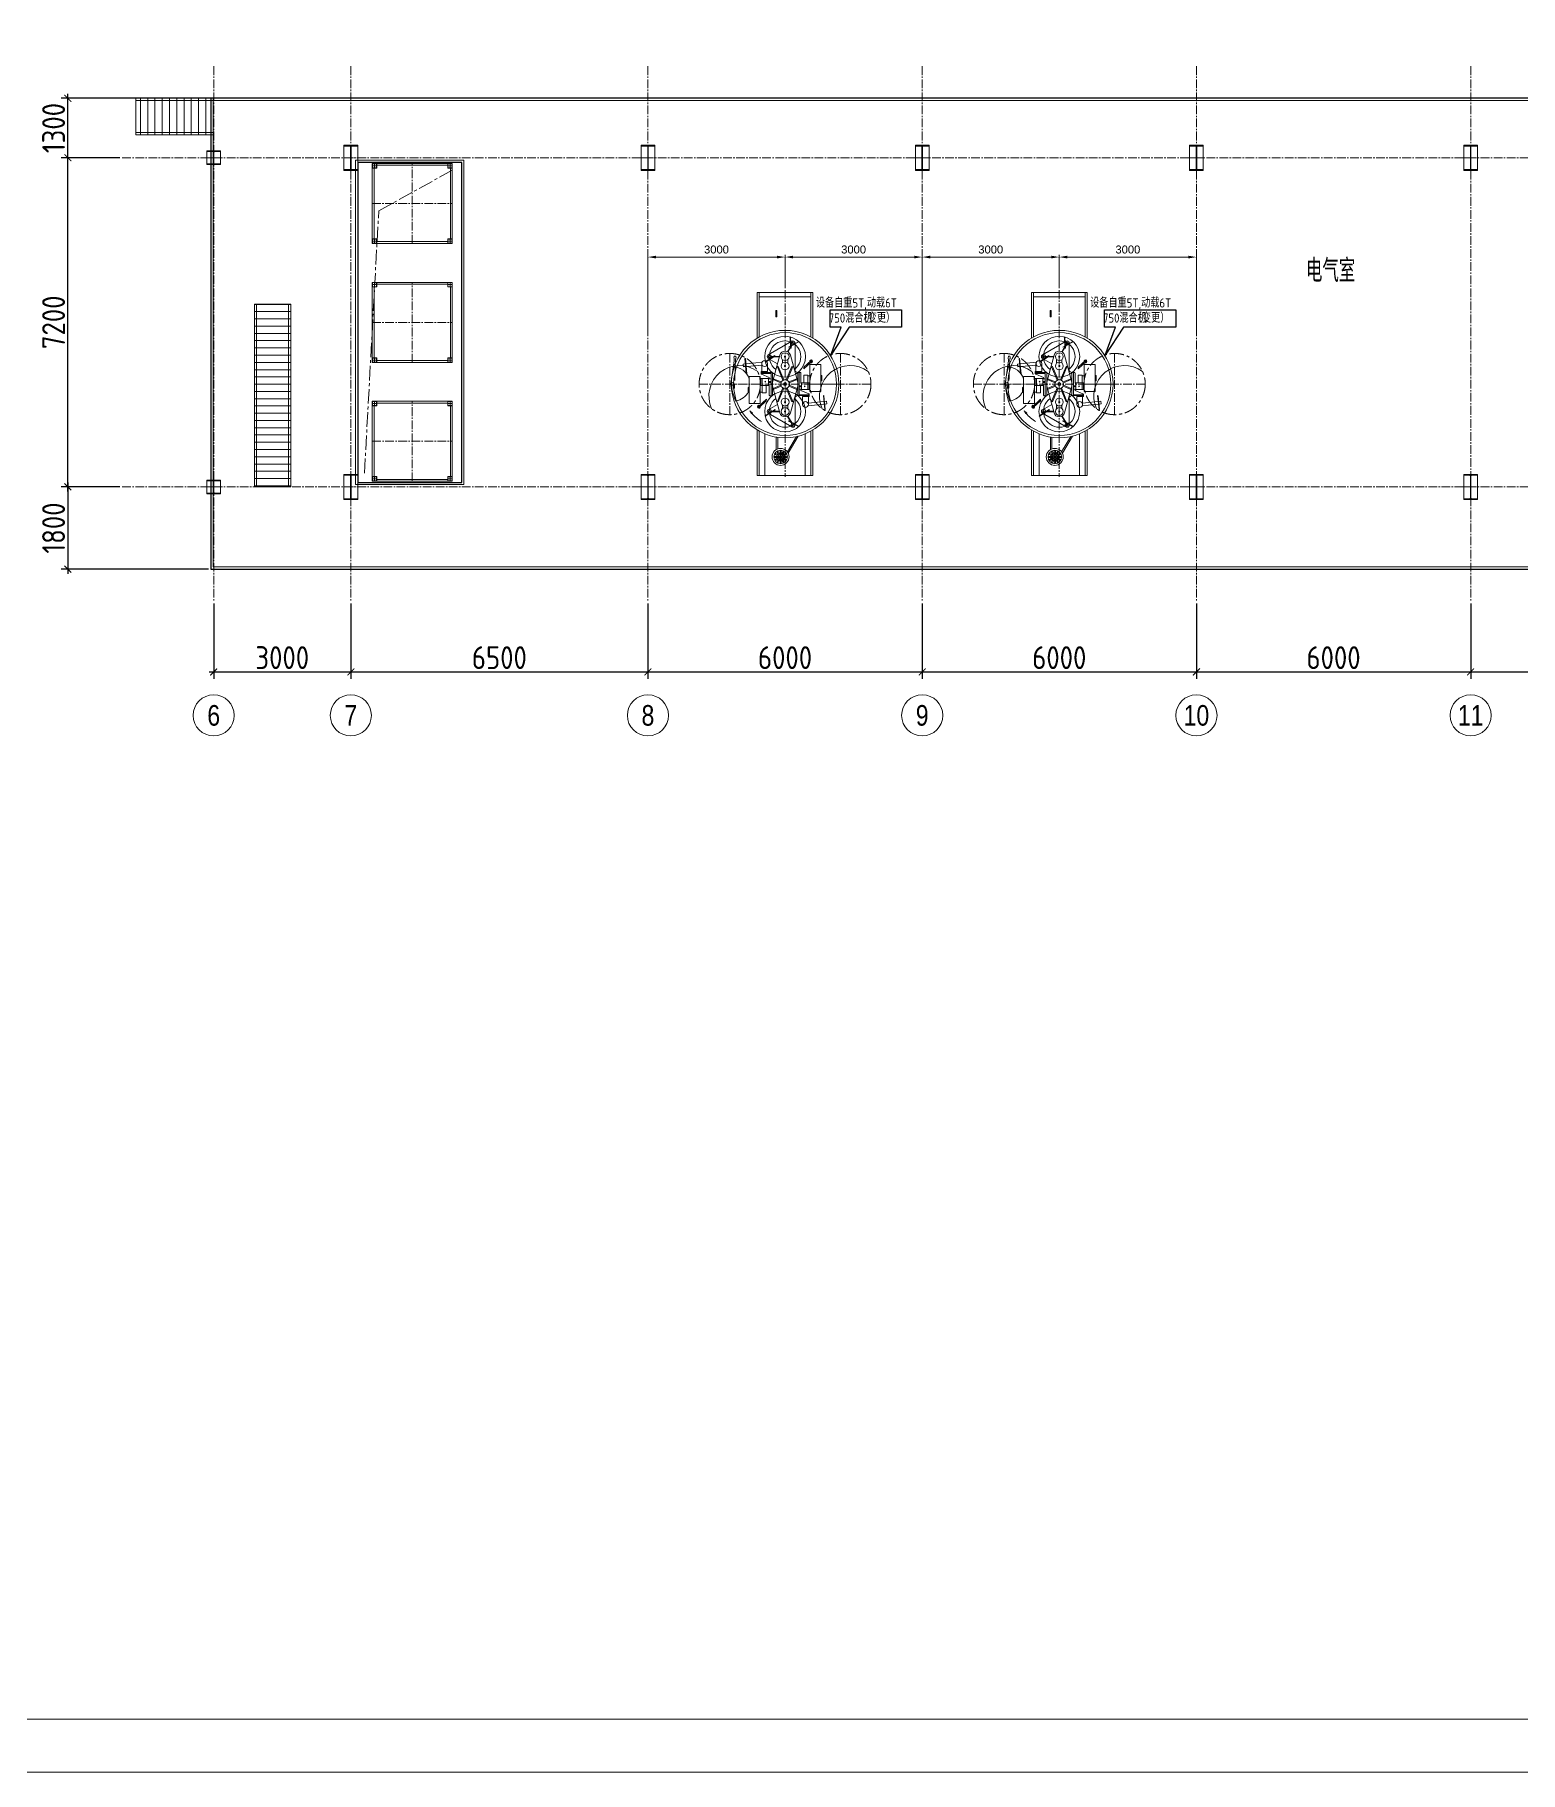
# Model space of a CAD drawing. Header units: millimetres. Extents: x 163705 to 1616509, y 81827 to 302547.
# Drawn here: x 772261 to 804761, y 114945 to 152950 of the extents above; entities that cross this region are included whole.
import ezdxf
from ezdxf.enums import TextEntityAlignment as Align

# ---------------------------------------------------------------- set-up
doc = ezdxf.new("R2010")
doc.units = ezdxf.units.MM
doc.header["$LTSCALE"] = 10
doc.linetypes.add('CENTER', pattern=[50.8, 31.75, -6.35, 6.35, -6.35])
doc.linetypes.add('CENTER2', pattern=[28.575, 19.05, -3.175, 3.175, -3.175])
for name, color, linetype, lineweight in [('1-中心线', 1, 'CENTER2', 0), ('1-剖面线', 8, 'Continuous', 0), ('1-图框层', 7, 'Continuous', 0), ('1-护栏', 4, 'Continuous', 18), ('1-文本', 4, 'Continuous', 0), ('1-标注', 3, 'Continuous', 0), ('1-设备轮廓', 2, 'Continuous', 18), ('1-轴线', 9, 'CENTER', 0), ('1-钢构', 6, 'Continuous', 0)]:
    doc.layers.add(name, color=color, linetype=linetype, lineweight=lineweight)
doc.styles.add('ARIAL', font='arial.ttf', dxfattribs={"width": 0.7})
doc.styles.add('HZ', font='gbenor.shx', dxfattribs={"bigfont": 'gbcbig.shx'})
doc.styles.get("Standard").update_dxf_attribs({"font": 'arial.ttf'})
doc.dimstyles.new('100$0', dxfattribs={"dimscale": 100, "dimtxt": 5, "dimasz": 1.5, "dimexe": 1.5, "dimexo": 0.5, "dimtad": 1, "dimdec": 0, "dimdsep": 46, "dimtxsty": 'HZ', "dimblk": 'ARCHTICK', "dimcen": 2.5, "dimdle": 1, "dimclrd": 256, "dimclre": 256, "dimadec": 0, "dimazin": 0, "dimtfac": 1, "dimtdec": 0, "dimtmove": 0, "dimatfit": 3, "dimfxl": 0, "dimarcsym": 0})
doc.dimstyles.new('AM_GB50$0', dxfattribs={"dimscale": 50, "dimtxt": 3.5, "dimasz": 3.5, "dimexe": 1, "dimexo": 1, "dimgap": 1.5, "dimtad": 1, "dimdsep": 46, "dimtxsty": 'Standard', "dimcen": 0, "dimclrd": 256, "dimclre": 256, "dimclrt": 2, "dimadec": 0, "dimazin": 2, "dimtp": 0.1, "dimtm": 0.1, "dimtfac": 0.71, "dimtdec": 3, "dimtmove": 0, "dimatfit": 3, "dimfxl": 0, "dimlwd": -1, "dimlwe": -1, "dimarcsym": 0})

# ---------------------------------------------------------------- blocks, each defined once
blk = doc.blocks.new('G$CEDFA10A2')
for p, q in [((0, 535), (0, 553)), ((0, 553), (150, 553)), ((131.5, 535), (0, 535)), ((0, 535), (0, 21)), ((144.5, 34), (144.5, 522)), ((300, 553), (150, 553)), ((155.5, 34), (155.5, 522)), ((168.5, 535), (300, 535)), ((300, 535), (300, 553)), ((300, 535), (300, 21)), ((0, 21), (131.5, 21)), ((0, 3), (0, 21)), ((150, 3), (0, 3)), ((150, 3), (300, 3)), ((300, 21), (168.5, 21)), ((300, 3), (300, 21))]:
    blk.add_line(p, q)
for centre, start, end in [((131.5, 522), 0, 90), ((168.5, 522), 90, 180), ((131.5, 34), 270, 0), ((168.5, 34), 180, 270)]:
    blk.add_arc(centre, 13, start, end)
at = {"layer": '1-中心线'}
for p, q in [((150, 0), (150, 556)), ((-3, 278), (303, 278))]:
    blk.add_line(p, q, dxfattribs=at)
blk.add_text('HC_SUPERPART', height=0.001).set_placement((150, 3))
blk = doc.blocks.new('G$C2B9B74B2')
for p, q in [((0, 153), (306, 153)), ((3, 288), (3, 303)), ((3, 303), (153, 303)), ((135, 288), (3, 288)), ((3, 288), (3, 18)), ((3, 3), (3, 18)), ((3, 18), (135, 18)), ((153, 3), (3, 3)), ((148, 31), (148, 275)), ((153, 0), (153, 306)), ((303, 303), (153, 303)), ((153, 3), (303, 3)), ((158, 31), (158, 275)), ((171, 288), (303, 288)), ((303, 18), (171, 18)), ((303, 288), (303, 303)), ((303, 288), (303, 18)), ((303, 3), (303, 18))]:
    blk.add_line(p, q)
for centre, start, end in [((135, 275), 0, 90), ((135, 31), 270, 0), ((171, 275), 90, 180), ((171, 31), 180, 270)]:
    blk.add_arc(centre, 13, start, end)
blk.add_text('HC_SUPERPART', height=0.001).set_placement((153, 3))
blk = doc.blocks.new('G$CCFF6A2D1')
for p, q in [((0, 53), (106, 53)), ((3, 93), (3, 53)), ((3, 13), (3, 53)), ((8, 93), (8, 53)), ((8, 13), (8, 53)), ((53, 103), (13, 103)), ((53, 98), (13, 98)), ((53, 8), (13, 8)), ((53, 3), (13, 3)), ((53, 0), (53, 106)), ((53, 103), (93, 103)), ((53, 98), (93, 98)), ((53, 8), (93, 8)), ((53, 3), (93, 3)), ((98, 93), (98, 53)), ((98, 13), (98, 53)), ((103, 93), (103, 53)), ((103, 13), (103, 53))]:
    blk.add_line(p, q)
for centre, radius, start, end in [((13, 93), 10, 90, 180), ((13, 13), 10, 180, 270), ((13, 93), 5, 90, 180), ((13, 13), 5, 180, 270), ((93, 93), 10, 0, 90), ((93, 93), 5, 0, 90), ((93, 13), 5, 270, 0), ((93, 13), 10, 270, 0)]:
    blk.add_arc(centre, radius, start, end)
blk.add_text('HC_SUPERPART', height=0.001).set_placement((53, 53))
blk = doc.blocks.new('G$CB724F952')
blk.add_lwpolyline([(3, 3), (3, 1753), (1753, 1753), (1753, 3)], close=True)
for points in [[(43, 103), (43, 1653)], [(1653, 1713), (103, 1713)], [(1713, 1653), (1713, 103)], [(1653, 43), (103, 43)]]:
    blk.add_lwpolyline(points)
at = {"layer": '1-中心线'}
for p, q in [((878, 0), (878, 1756)), ((0, 878), (1756, 878))]:
    blk.add_line(p, q, dxfattribs=at)
for p in [(0, 1650), (1650, 1650), (0, 0), (1650, 0)]:
    blk.add_blockref('G$CCFF6A2D1', p)
blk = doc.blocks.new('G$C333A7147')
blk.add_circle((673, 673), 670)
at = {"layer": '1-中心线'}
for p, q in [((673, 0), (673, 1346)), ((0, 673), (1346, 673))]:
    blk.add_line(p, q, dxfattribs=at)
at = {"layer": '1-剖面线'}
blk.add_arc((887, 409), 670, 53.6447, 204.2807, dxfattribs=at)
blk = doc.blocks.new('_ArchTick')
at = {"const_width": 0.15}
blk.add_lwpolyline([(-0.5, -0.5), (0.5, 0.5)], dxfattribs=at)
blk = doc.blocks.new('*D207')
at = {"layer": '1-标注', "lineweight": -2, "transparency": 16777216}
for p, q in [((776176, 140509), (776176, 138863)), ((779176, 140509), (779176, 138863)), ((776076, 139013), (779276, 139013))]:
    blk.add_line(p, q, dxfattribs=at)
at = {"layer": 'Defpoints', "transparency": 16777216}
for p in [(776176, 140559), (779176, 140559), (779176, 139013)]:
    blk.add_point(p, dxfattribs=at)
at = {"layer": '1-标注', "lineweight": -2, "transparency": 16777216, "xscale": 150, "yscale": 150, "zscale": 150, "rotation": 180}
blk.add_blockref('_ArchTick', (776176, 139013), dxfattribs=at)
at = {"layer": '1-标注', "lineweight": -2, "transparency": 16777216, "xscale": 150, "yscale": 150, "zscale": 150}
blk.add_blockref('_ArchTick', (779176, 139013), dxfattribs=at)
at = {"layer": '1-标注', "transparency": 16777216, "insert": (777676, 139325), "char_height": 500, "attachment_point": 5, "style": 'HZ'}
blk.add_mtext('3000', dxfattribs=at)
blk = doc.blocks.new('*D208')
at = {"layer": '1-标注', "lineweight": -2, "transparency": 16777216}
for p, q in [((779176, 140509), (779176, 138863)), ((785676, 140509), (785676, 138863)), ((779076, 139013), (785776, 139013))]:
    blk.add_line(p, q, dxfattribs=at)
at = {"layer": 'Defpoints', "transparency": 16777216}
for p in [(779176, 140559), (785676, 140559), (785676, 139013)]:
    blk.add_point(p, dxfattribs=at)
at = {"layer": '1-标注', "lineweight": -2, "transparency": 16777216, "xscale": 150, "yscale": 150, "zscale": 150, "rotation": 180}
blk.add_blockref('_ArchTick', (779176, 139013), dxfattribs=at)
at = {"layer": '1-标注', "lineweight": -2, "transparency": 16777216, "xscale": 150, "yscale": 150, "zscale": 150}
blk.add_blockref('_ArchTick', (785676, 139013), dxfattribs=at)
at = {"layer": '1-标注', "transparency": 16777216, "insert": (782426, 139325), "char_height": 500, "attachment_point": 5, "style": 'HZ'}
blk.add_mtext('6500', dxfattribs=at)
blk = doc.blocks.new('*D209')
at = {"layer": '1-标注', "lineweight": -2, "transparency": 16777216}
for p, q in [((785676, 140509), (785676, 138863)), ((791676, 140509), (791676, 138863)), ((785576, 139013), (791776, 139013))]:
    blk.add_line(p, q, dxfattribs=at)
at = {"layer": 'Defpoints', "transparency": 16777216}
for p in [(785676, 140559), (791676, 140559), (791676, 139013)]:
    blk.add_point(p, dxfattribs=at)
at = {"layer": '1-标注', "lineweight": -2, "transparency": 16777216, "xscale": 150, "yscale": 150, "zscale": 150, "rotation": 180}
blk.add_blockref('_ArchTick', (785676, 139013), dxfattribs=at)
at = {"layer": '1-标注', "lineweight": -2, "transparency": 16777216, "xscale": 150, "yscale": 150, "zscale": 150}
blk.add_blockref('_ArchTick', (791676, 139013), dxfattribs=at)
at = {"layer": '1-标注', "transparency": 16777216, "insert": (788676, 139325), "char_height": 500, "attachment_point": 5, "style": 'HZ'}
blk.add_mtext('6000', dxfattribs=at)
blk = doc.blocks.new('*D210')
at = {"layer": '1-标注', "lineweight": -2, "transparency": 16777216}
for p, q in [((791676, 140509), (791676, 138863)), ((797676, 140509), (797676, 138863)), ((791576, 139013), (797776, 139013))]:
    blk.add_line(p, q, dxfattribs=at)
at = {"layer": 'Defpoints', "transparency": 16777216}
for p in [(791676, 140559), (797676, 140559), (797676, 139013)]:
    blk.add_point(p, dxfattribs=at)
at = {"layer": '1-标注', "lineweight": -2, "transparency": 16777216, "xscale": 150, "yscale": 150, "zscale": 150, "rotation": 180}
blk.add_blockref('_ArchTick', (791676, 139013), dxfattribs=at)
at = {"layer": '1-标注', "lineweight": -2, "transparency": 16777216, "xscale": 150, "yscale": 150, "zscale": 150}
blk.add_blockref('_ArchTick', (797676, 139013), dxfattribs=at)
at = {"layer": '1-标注', "transparency": 16777216, "insert": (794676, 139325), "char_height": 500, "attachment_point": 5, "style": 'HZ'}
blk.add_mtext('6000', dxfattribs=at)
blk = doc.blocks.new('*D211')
at = {"layer": '1-标注', "lineweight": -2, "transparency": 16777216}
for p, q in [((797676, 140509), (797676, 138863)), ((803676, 140509), (803676, 138863)), ((797576, 139013), (803776, 139013))]:
    blk.add_line(p, q, dxfattribs=at)
at = {"layer": 'Defpoints', "transparency": 16777216}
for p in [(797676, 140559), (803676, 140559), (803676, 139013)]:
    blk.add_point(p, dxfattribs=at)
at = {"layer": '1-标注', "lineweight": -2, "transparency": 16777216, "xscale": 150, "yscale": 150, "zscale": 150, "rotation": 180}
blk.add_blockref('_ArchTick', (797676, 139013), dxfattribs=at)
at = {"layer": '1-标注', "lineweight": -2, "transparency": 16777216, "xscale": 150, "yscale": 150, "zscale": 150}
blk.add_blockref('_ArchTick', (803676, 139013), dxfattribs=at)
at = {"layer": '1-标注', "transparency": 16777216, "insert": (800676, 139325), "char_height": 500, "attachment_point": 5, "style": 'HZ'}
blk.add_mtext('6000', dxfattribs=at)
blk = doc.blocks.new('*D212')
at = {"layer": '1-标注', "lineweight": -2, "transparency": 16777216}
for p, q in [((803676, 140509), (803676, 138863)), ((809676, 140509), (809676, 138863)), ((803576, 139013), (809776, 139013))]:
    blk.add_line(p, q, dxfattribs=at)
at = {"layer": 'Defpoints', "transparency": 16777216}
for p in [(803676, 140559), (809676, 140559), (809676, 139013)]:
    blk.add_point(p, dxfattribs=at)
at = {"layer": '1-标注', "lineweight": -2, "transparency": 16777216, "xscale": 150, "yscale": 150, "zscale": 150, "rotation": 180}
blk.add_blockref('_ArchTick', (803676, 139013), dxfattribs=at)
at = {"layer": '1-标注', "lineweight": -2, "transparency": 16777216, "xscale": 150, "yscale": 150, "zscale": 150}
blk.add_blockref('_ArchTick', (809676, 139013), dxfattribs=at)
at = {"layer": '1-标注', "transparency": 16777216, "insert": (806676, 139325), "char_height": 500, "attachment_point": 5, "style": 'HZ'}
blk.add_mtext('6000', dxfattribs=at)
blk = doc.blocks.new('*U488')
at = {"layer": '1-护栏'}
h = blk.add_hatch(dxfattribs=at)
h.set_pattern_fill('ANSI31', color=256, scale=50, angle=315)
h.set_pattern_definition([(0, (-900, -1144.28), (4e-14, 158.75), [])])
h.paths.add_polyline_path([(800, 0), (0, 0), (0, 1694), (800, 1694)])
for p, q in [((50, 1694), (50, 0)), ((750, 1694), (750, 0))]:
    blk.add_line(p, q, dxfattribs=at)
at = {"layer": '1-钢构'}
blk.add_lwpolyline([(800, 0), (0, 0), (0, 1694), (800, 1694)], close=True, dxfattribs=at)
blk = doc.blocks.new('*U489')
at = {"layer": '1-护栏'}
h = blk.add_hatch(dxfattribs=at)
h.set_pattern_fill('ANSI31', color=256, scale=50, angle=315)
h.set_pattern_definition([(0, (-900, 1161.77), (4e-14, 158.75), [])])
h.paths.add_polyline_path([(800, 0), (0, 0), (0, 4000), (800, 4000)])
for p, q in [((50, 4000), (50, 0)), ((750, 4000), (750, 0))]:
    blk.add_line(p, q, dxfattribs=at)
at = {"layer": '1-钢构'}
blk.add_lwpolyline([(800, 0), (0, 0), (0, 4000), (800, 4000)], close=True, dxfattribs=at)
blk = doc.blocks.new('*D592')
at = {"layer": '1-标注', "transparency": 16777216}
for p, q in [((785676, 146508), (785676, 148137)), ((788501, 148087), (785851, 148087)), ((788676, 147410), (788676, 148137))]:
    blk.add_line(p, q, dxfattribs=at)
for points in [[(785851, 148117), (785851, 148058), (785676, 148087)], [(788501, 148117), (788501, 148058), (788676, 148087)]]:
    blk.add_solid(points, dxfattribs=at)
at = {"layer": 'Defpoints', "transparency": 16777216}
for p in [(785676, 148087), (788676, 147360), (785676, 146458)]:
    blk.add_point(p, dxfattribs=at)
at = {"layer": '1-标注', "transparency": 16777216, "insert": (787176, 148252), "char_height": 175, "attachment_point": 5}
blk.add_mtext('3000', dxfattribs=at)
blk = doc.blocks.new('*D593')
at = {"layer": '1-标注', "transparency": 16777216}
for p, q in [((788676, 147410), (788676, 148137)), ((788851, 148087), (791501, 148087)), ((791676, 146508), (791676, 148137))]:
    blk.add_line(p, q, dxfattribs=at)
for points in [[(788851, 148117), (788851, 148058), (788676, 148087)], [(791501, 148117), (791501, 148058), (791676, 148087)]]:
    blk.add_solid(points, dxfattribs=at)
at = {"layer": 'Defpoints', "transparency": 16777216}
for p in [(791676, 148087), (788676, 147360), (791676, 146458)]:
    blk.add_point(p, dxfattribs=at)
at = {"layer": '1-标注', "transparency": 16777216, "insert": (790176, 148252), "char_height": 175, "attachment_point": 5}
blk.add_mtext('3000', dxfattribs=at)
blk = doc.blocks.new('*D594')
at = {"layer": '1-标注', "transparency": 16777216}
for p, q in [((791676, 146508), (791676, 148137)), ((791851, 148087), (794501, 148087)), ((794676, 147410), (794676, 148137))]:
    blk.add_line(p, q, dxfattribs=at)
for points in [[(791851, 148117), (791851, 148058), (791676, 148087)], [(794501, 148117), (794501, 148058), (794676, 148087)]]:
    blk.add_solid(points, dxfattribs=at)
at = {"layer": 'Defpoints', "transparency": 16777216}
for p in [(794676, 148087), (794676, 147360), (791676, 146458)]:
    blk.add_point(p, dxfattribs=at)
at = {"layer": '1-标注', "transparency": 16777216, "insert": (793176, 148252), "char_height": 175, "attachment_point": 5}
blk.add_mtext('3000', dxfattribs=at)
blk = doc.blocks.new('*D595')
at = {"layer": '1-标注', "transparency": 16777216}
for p, q in [((794676, 147410), (794676, 148137)), ((794851, 148087), (797501, 148087)), ((797676, 146508), (797676, 148137))]:
    blk.add_line(p, q, dxfattribs=at)
for points in [[(794851, 148117), (794851, 148058), (794676, 148087)], [(797501, 148117), (797501, 148058), (797676, 148087)]]:
    blk.add_solid(points, dxfattribs=at)
at = {"layer": 'Defpoints', "transparency": 16777216}
for p in [(797676, 148087), (794676, 147360), (797676, 146458)]:
    blk.add_point(p, dxfattribs=at)
at = {"layer": '1-标注', "transparency": 16777216, "insert": (796176, 148252), "char_height": 175, "attachment_point": 5}
blk.add_mtext('3000', dxfattribs=at)
blk = doc.blocks.new('*D603')
at = {"layer": '1-标注', "lineweight": -2, "transparency": 16777216}
for p, q in [((774126, 150260), (772836, 150260)), ((772986, 142960), (772986, 150360)), ((774126, 143060), (772836, 143060))]:
    blk.add_line(p, q, dxfattribs=at)
at = {"layer": 'Defpoints', "transparency": 16777216}
for p in [(772986, 150260), (774176, 150260), (774176, 143060)]:
    blk.add_point(p, dxfattribs=at)
at = {"layer": '1-标注', "lineweight": -2, "transparency": 16777216, "xscale": 150, "yscale": 150, "zscale": 150}
for p, rotation in [((772986, 150260), 90), ((772986, 143060), 270)]:
    blk.add_blockref('_ArchTick', p, dxfattribs=dict(at, rotation=rotation))
at = {"layer": '1-标注', "transparency": 16777216, "insert": (772674, 146660), "char_height": 500, "attachment_point": 5, "rotation": 90, "style": 'HZ'}
blk.add_mtext('7200', dxfattribs=at)
blk = doc.blocks.new('*D604')
at = {"layer": '1-标注', "lineweight": -2, "transparency": 16777216}
for p, q in [((772986, 150160), (772986, 151660)), ((776126, 151560), (772836, 151560)), ((774126, 150260), (772836, 150260))]:
    blk.add_line(p, q, dxfattribs=at)
at = {"layer": 'Defpoints', "transparency": 16777216}
for p in [(772986, 151560), (776176, 151560), (774176, 150260)]:
    blk.add_point(p, dxfattribs=at)
at = {"layer": '1-标注', "lineweight": -2, "transparency": 16777216, "xscale": 150, "yscale": 150, "zscale": 150}
for p, rotation in [((772986, 151560), 90), ((772986, 150260), 270)]:
    blk.add_blockref('_ArchTick', p, dxfattribs=dict(at, rotation=rotation))
at = {"layer": '1-标注', "transparency": 16777216, "insert": (772674, 150910), "char_height": 500, "attachment_point": 5, "rotation": 90, "style": 'HZ'}
blk.add_mtext('1300', dxfattribs=at)
blk = doc.blocks.new('*D605')
at = {"layer": '1-标注', "lineweight": -2, "transparency": 16777216}
for p, q in [((774126, 143060), (772836, 143060)), ((772986, 143160), (772986, 141160)), ((776064, 141260), (772836, 141260))]:
    blk.add_line(p, q, dxfattribs=at)
at = {"layer": 'Defpoints', "transparency": 16777216}
for p in [(774176, 143060), (772986, 141260), (776114, 141260)]:
    blk.add_point(p, dxfattribs=at)
at = {"layer": '1-标注', "lineweight": -2, "transparency": 16777216, "xscale": 150, "yscale": 150, "zscale": 150}
for p, rotation in [((772986, 143060), 90), ((772986, 141260), 270)]:
    blk.add_blockref('_ArchTick', p, dxfattribs=dict(at, rotation=rotation))
at = {"layer": '1-标注', "transparency": 16777216, "insert": (772674, 142160), "char_height": 500, "attachment_point": 5, "rotation": 90, "style": 'HZ'}
blk.add_mtext('1800', dxfattribs=at)
blk = doc.blocks.new('*U919')
for p, q in [((-12, 39), (-12, -40)), ((12, 39), (12, -40))]:
    blk.add_line(p, q)
blk.add_arc((0, -91), 131, 84.8268, 95.1732)
blk = doc.blocks.new('*U920')
at = {"lineweight": -2}
for p, rotation in [((5491, 5545), 89.99999999999997), ((5503, 5590), 60.00000000000002), ((5503, 5499), 120), ((5536, 5624), 29.99999999999998), ((5536, 5466), 150), ((5582, 5453), 180), ((5628, 5624), 330.0000000000001), ((5628, 5466), 210), ((5661, 5590), 299.9999999999999), ((5661, 5499), 239.9999999999999), ((5673, 5545), 270)]:
    blk.add_blockref('*U919', p, dxfattribs=dict(at, rotation=rotation))
blk.add_blockref('*U919', (5582, 5636), dxfattribs=at)
blk = doc.blocks.new('750混合机俯视图')
h = blk.add_hatch(color=256)
h.dxf.hatch_style = 1
h.paths.add_polyline_path([(2701, 461), (2684, 484), (2636, 425)])
for p, q in [((51, 1807), (51, 587)), ((1046, 1807), (51, 1807)), ((1020, 1762), (51, 1762)), ((144, 1762), (144, 633)), ((1795, 1474), (1795, 1528)), ((2028, 1543), (1810, 1543)), ((2171, 1726), (2021, 1726)), ((2021, 1726), (2021, 1556)), ((2171, 1556), (2021, 1556)), ((2028, 1543), (2028, 1556)), ((2087, 1504), (2087, 1556)), ((2108, 1504), (2108, 1556)), ((2164, 1556), (2164, 1504)), ((2195, 1543), (2164, 1543)), ((2171, 1556), (2171, 1726)), ((2195, 1543), (2265, 1714)), ((2324, 1724), (2279, 1724)), ((2285, 1724), (2285, 1519)), ((2301, 1724), (2301, 1519)), ((2324, 1581), (2324, 1724)), ((2497, 1707), (2324, 1707)), ((2497, 1581), (2324, 1581)), ((3055, 1807), (4050, 1807)), ((3081, 1761), (4050, 1761)), ((3140, 1637), (4050, 1637)), ((4050, 1807), (4050, 587)), ((1411, 829), (1112, 1347)), ((1152, 1415), (1749, 1416)), ((1344, 1253), (1188, 1343)), ((1349, 1261), (1193, 1351)), ((1977, 1466), (1419, 1313)), ((1592, 1255), (1515, 1255)), ((1663, 1347), (1959, 1224)), ((1663, 1048), (1959, 1170)), ((1671, 1365), (1966, 1243)), ((1671, 1029), (1966, 1152)), ((2286, 1504), (1795, 1504)), ((2301, 1474), (1795, 1474)), ((1933, 1454), (2005, 1281)), ((1953, 1459), (2023, 1289)), ((2148, 1459), (2078, 1289)), ((2168, 1454), (2096, 1281)), ((2124, 1466), (2682, 1313)), ((2430, 1365), (2135, 1243)), ((2430, 1029), (2135, 1152)), ((2438, 1347), (2142, 1224)), ((2438, 1048), (2142, 1170)), ((2301, 1474), (2301, 1519)), ((2950, 1415), (2352, 1416)), ((2509, 1255), (2586, 1255)), ((2690, 829), (2989, 1347)), ((2752, 1261), (2908, 1351)), ((2757, 1253), (2913, 1343)), ((3559, 1265), (3189, 1487)), ((3530, 1247), (3199, 1446)), ((462, 1020), (462, 995)), ((482, 1020), (482, 995)), ((536, 1020), (536, 995)), ((557, 1020), (557, 995)), ((1977, 929), (1419, 1081)), ((1446, 1077), (1446, 897)), ((1456, 1077), (1456, 897)), ((1606, 1030), (1490, 829)), ((1592, 1139), (1515, 1139)), ((1604, 813), (1777, 813)), ((1777, 813), (1777, 671)), ((1800, 921), (2306, 921)), ((1800, 921), (1800, 875)), ((1800, 671), (1800, 875)), ((1815, 890), (2306, 890)), ((1816, 671), (1816, 875)), ((1906, 851), (1836, 680)), ((1906, 851), (1937, 851)), ((1930, 838), (1930, 668)), ((1930, 838), (2080, 838)), ((1933, 940), (2005, 1113)), ((1937, 838), (1937, 890)), ((1953, 935), (2023, 1105)), ((1993, 890), (1993, 838)), ((2014, 890), (2014, 838)), ((2073, 851), (2291, 851)), ((2073, 851), (2073, 838)), ((2148, 935), (2078, 1105)), ((2080, 668), (2080, 838)), ((2095, 921), (2682, 1081)), ((2168, 940), (2096, 1113)), ((2306, 921), (2306, 866)), ((2495, 1030), (2611, 829)), ((2509, 1139), (2586, 1139)), ((2645, 1077), (2645, 897)), ((2655, 1077), (2655, 897)), ((3483, 1006), (3210, 1006)), ((3469, 1036), (3214, 1036)), ((1020, 633), (51, 633)), ((1046, 587), (51, 587)), ((1604, 687), (1777, 687)), ((1777, 671), (1822, 671)), ((1930, 668), (2080, 668)), ((2636, 425), (2684, 484)), ((2636, 425), (2701, 461)), ((2684, 484), (2701, 461)), ((3055, 587), (4050, 587)), ((3081, 633), (4050, 633)), ((3140, 757), (4050, 757))]:
    blk.add_line(p, q)
for points in [[(2214, 1740), (1622, 1740), (1622, 1981), (2214, 1981)], [(2607, 2066), (2298, 2036), (2311, 2049), (2606, 2077)], [(1556, 1785), (1536, 1767), (1681, 1608), (1719, 1606)], [(2092, 1622), (2112, 1622), (2102, 1639)], [(1022, 1319), (1265, 1329), (1267, 1318), (1019, 1307)], [(1240, 1271), (1247, 1275), (1126, 1500), (1118, 1496)], [(2861, 1271), (2854, 1275), (2975, 1500), (2983, 1496)], [(438, 1020), (581, 1020), (581, 995), (438, 995)], [(1547, 785), (1429, 970), (1438, 977), (1556, 791)], [(2009, 772), (1989, 772), (1999, 755)], [(2545, 609), (2565, 627), (2420, 787), (2382, 789)], [(2609, 978), (2616, 982), (2750, 764), (2743, 759)], [(1887, 654), (2479, 654), (2479, 413), (1887, 413)], [(1494, 328), (1830, 361), (1814, 348), (1495, 317)]]:
    blk.add_lwpolyline(points, close=True)
for points in [[(1984, 1981), (1860, 1981), (1860, 1982, -0.414214), (1880, 2002), (1964, 2002, -0.414214), (1984, 1982)], [(2117, 413), (2241, 413), (2241, 412, -0.414214), (2221, 392), (2137, 392, -0.414214), (2117, 412)]]:
    blk.add_lwpolyline(points, format="xyb", close=True)
for points in [[(2526, 1700), (2484, 2111), (2425, 2105), (2467, 1707)], [(2171, 1608), (2171, 1696), (1855, 1696), (1855, 1608), (2021, 1608)], [(2145, 1696), (1873, 1696), (1873, 1740), (2145, 1740), (2145, 1726)], [(1930, 786), (1930, 698), (2246, 698), (2246, 786), (2080, 786)], [(1575, 694), (1618, 283), (1676, 289), (1634, 687)], [(1956, 698), (2228, 698), (2228, 654), (1956, 654), (1956, 668)], [(2051, 59), (2051, 94), (2142, 94), (2142, 59), (2085, 59)]]:
    blk.add_lwpolyline(points)
for centre, radius in [((2051, 1197), 1175), ((2051, 1197), 1125), ((1451, 1197), 446), ((2650, 1197), 446), ((2497, 1644), 62.9), ((1152, 1370), 45.6), ((1152, 1370), 23.8), ((1451, 1197), 86.4), ((1451, 1197), 12.7), ((1451, 1197), 12.7), ((1656, 1197), 86.4), ((1656, 1197), 12.7), ((1656, 1197), 12.7), ((2051, 1197), 95.2), ((2051, 1197), 32.1), ((2445, 1197), 86.4), ((2445, 1197), 12.7), ((2650, 1197), 86.4), ((2650, 1197), 12.7), ((2950, 1370), 45.6), ((2950, 1370), 23.8), ((3644, 1099), 186), ((3644, 1099), 148), ((3644, 1099), 92.3), ((3644, 1099), 52.8), ((1451, 852), 45.6), ((1451, 852), 23.8), ((1604, 750), 62.9), ((2650, 852), 45.6), ((2650, 852), 23.8), ((3644, 1099), 28.1), ((2051, 53), 35.3)]:
    blk.add_circle(centre, radius)
for centre, radius, start, end in [((1451, 1197), 345, 35.6597, 324.3403), ((1555, 1768), 32.5, 334.6045, 285.9769), ((1555, 1768), 44.7, 293.4285, 328.3112), ((1810, 1528), 15, 90, 180), ((2279, 1709), 15, 90, 157.5908), ((2650, 1197), 345, 215.6597, 144.3403), ((1451, 1197), 120, 105.3264, 254.6736), ((2051, 1197), 415, 156.1194, 158.8806), ((1750, 1370), 45.6, 60.4417, 90.0302), ((1679, 1511), 127, 310.3223, 342.9836), ((2051, 1197), 279, 74.6736, 105.3264), ((2051, 1197), 279, 74.6736, 105.3264), ((2051, 1197), 279, 74.6736, 105.3264), ((2270, 1519), 15, 270, 0), ((2286, 1519), 15, 270, 0), ((2422, 1511), 127, 197.0164, 229.6777), ((2352, 1370), 45.6, 89.9698, 119.5583), ((2051, 1197), 415, 21.1194, 23.8806), ((2650, 1197), 120, 285.3264, 74.6736), ((2051, 1197), 415, 201.1194, 203.8806), ((1815, 875), 15, 90, 180), ((1831, 875), 15, 90, 180), ((2051, 1197), 279, 254.6736, 285.3264), ((2291, 866), 15, 270, 0), ((2051, 1197), 415, 336.1194, 338.8806), ((2051, 53), 378, 107.6755, 178.3907), ((1822, 686), 15, 270, 337.5908), ((2051, 53), 378, 9.9041, 64.4639), ((2546, 626), 44.7, 113.4285, 148.3112), ((2546, 626), 32.5, 154.6045, 105.9769), ((2051, 1197), 969, 311.5345, 327.7295), ((1453, 100), 16, 125.7597, 254.1402), ((1605, 93), 14.9, 264.7077, 353.8901), ((1642, 89), 21.9, 84.0302, 270), ((2867, 23585), 23506, 267.0123, 267.8119), ((123, -12885), 13041, 81.5004, 83.3123), ((1756, 1767), 1779, 279.532, 292.028)]:
    blk.add_arc(centre, radius, start, end)
for points in [[(1606, 108), (1568, 111), (1541, 111), (1513, 111), (1501, 118), (1483, 123), (1463, 124), (1443, 113)], [(1445, 87), (1469, 79), (1513, 84), (1529, 84), (1580, 80), (1604, 78)]]:
    blk.add_spline(points, degree=3)
at = {"layer": '1-中心线'}
for p, q in [((2051, 2372), (2051, 0)), ((0, 1197), (4083, 1197)), ((3644, 1007), (3644, 1204)), ((3736, 1099), (3540, 1099))]:
    blk.add_line(p, q, dxfattribs=at)
at = {"xscale": -1}
blk.add_blockref('*U920', (9226, -4445), dxfattribs=at)

msp = doc.modelspace()

# ---------------------------------------------------------------- linework, layer by layer
for points in [[(776113.839, 141259.632), (824738.839, 141259.632), (824738.839, 151559.632), (776113.839, 151559.632)], [(779326.339, 143159.632), (781601.339, 143159.632), (781601.339, 150159.632), (779326.339, 150159.632)]]:
    msp.add_lwpolyline(points, close=True)
for points in [[(789666.339, 146551.709), (789666.339, 146931.28), (791221.959, 146931.28), (791221.959, 146551.709), (790079.546, 146551.709), (789677.035, 145942.489), (789905.564, 146551.709), (789666.339, 146551.709)], [(795666.339, 146551.709), (795666.339, 146931.28), (797221.959, 146931.28), (797221.959, 146551.709), (796079.546, 146551.709), (795677.035, 145942.489), (795905.564, 146551.709), (795666.339, 146551.709)]]:
    msp.add_lwpolyline(points)
at = {"layer": '1-中心线'}
for p, q in [((776176.339, 152259.738), (776176.339, 140559.499)), ((779176.339, 152259.738), (779176.339, 140559.499)), ((785676.339, 152259.738), (785676.339, 140559.499)), ((791676.339, 152259.738), (791676.339, 140559.499)), ((797676.339, 152259.738), (797676.339, 140559.499)), ((803676.339, 152259.738), (803676.339, 140559.499)), ((774176.339, 150259.632), (826676.614, 150259.632)), ((774176.339, 143059.632), (826686.614, 143059.632))]:
    msp.add_line(p, q, dxfattribs=at)
at = {"layer": '1-图框层'}
msp.add_lwpolyline([(834230.077, 184010.246), (736445.207, 184010.246), (736445.207, 114944.595), (834230.077, 114944.595)], close=True, dxfattribs=at)
msp.add_lwpolyline([(739352.011, 182847.525), (739352.011, 116107.316), (833067.356, 116107.316), (833067.356, 182847.525), (739352.011, 182847.525)], dxfattribs=at)
at = {"layer": '1-护栏'}
msp.add_lwpolyline([(776163.839, 150809.632), (776163.839, 141309.632), (824688.839, 141309.632), (824688.839, 151509.632), (776163.839, 151509.632)], dxfattribs=at)
msp.add_lwpolyline([(779276.339, 143109.632), (781651.339, 143109.632), (781651.339, 150209.632), (779276.339, 150209.632)], close=True, dxfattribs=at)
for centre in [(776176.339, 138062.793), (779176.339, 138062.793), (785676.339, 138062.793), (791676.339, 138062.793), (797676.339, 138062.793), (803676.339, 138062.793)]:
    msp.add_circle(centre, 450, dxfattribs=at)
at = {"layer": '1-轴线'}
msp.add_lwpolyline([(779475.003, 143361.582), (779786.614, 149096.905), (781401.984, 149993.269)], dxfattribs=at)

# ---------------------------------------------------------------- block references
at = {"rotation": 90.00000000000001}
msp.add_blockref('*U488', (776163.839, 150759.633), dxfattribs=at)
msp.add_blockref('*U489', (777065.529, 143059.632))
at = {"layer": '1-设备轮廓'}
for p in [(779643.339, 148381.641), (779643.339, 145781.643), (779643.35, 143181.643)]:
    msp.add_blockref('G$CB724F952', p, dxfattribs=at)
at = {"layer": '1-设备轮廓', "rotation": 270}
for p in [(787479.166, 147360.138), (793479.166, 147360.138)]:
    msp.add_blockref('750混合机俯视图', p, dxfattribs=at)
at = {"layer": '1-轴线'}
for p in [(786793.319, 144636.632), (789213.319, 144636.632), (792793.319, 144636.632), (795213.319, 144636.632)]:
    msp.add_blockref('G$C333A7147', p, dxfattribs=at)
at = {"layer": '1-钢构'}
for name, p in [('G$CEDFA10A2', (779026.339, 149981.632)), ('G$CEDFA10A2', (785526.339, 149981.632)), ('G$CEDFA10A2', (791526.339, 149981.632)), ('G$CEDFA10A2', (797526.339, 149981.632)), ('G$CEDFA10A2', (803526.339, 149981.632)), ('G$C2B9B74B2', (776023.339, 150106.632)), ('G$CEDFA10A2', (779026.339, 142781.632)), ('G$CEDFA10A2', (785526.339, 142781.632)), ('G$CEDFA10A2', (791526.339, 142781.632)), ('G$CEDFA10A2', (797526.339, 142781.632)), ('G$CEDFA10A2', (803526.339, 142781.632)), ('G$C2B9B74B2', (776023.339, 142906.632))]:
    msp.add_blockref(name, p, dxfattribs=at)

# ---------------------------------------------------------------- texts
at = {"insert": (800071.525, 148042.001), "char_height": 500, "width": 1034.35249, "attachment_point": 1, "style": 'HZ'}
msp.add_mtext('电气室', dxfattribs=at)
at = {"layer": '1-护栏', "style": 'ARIAL', "width": 0.8}
for s, p in [('6', (776176.339, 138062.793)), ('7', (779176.339, 138062.793)), ('8', (785676.339, 138062.793)), ('9', (791676.339, 138062.793)), ('10', (797676.339, 138062.793)), ('11', (803676.339, 138062.793))]:
    msp.add_text(s, height=450, dxfattribs=at).set_placement(p, align=Align.MIDDLE_CENTER)
at = {"layer": '1-文本', "style": 'HZ'}
for s, p in [('设备自重5T,动载6T', (791123.914, 146984.144)), ('设备自重5T,动载6T', (797123.914, 146984.144)), ('750混合机', (790591.696, 146653.494)), ('（变更）', (791084.658, 146653.918)), ('750混合机', (796591.696, 146653.494)), ('（变更）', (797084.658, 146653.918))]:
    msp.add_text(s, height=200, dxfattribs=at).set_placement(p, align=Align.RIGHT)

# ---------------------------------------------------------------- dimensions: what is measured, and where the dimension line sits
at = {"layer": '1-标注'}
for base, p1, p2, override, picture, middle in [((772986.478, 151559.632), (774176.339, 150259.632), (776176.339, 151559.632), {"dimtdec": 8, "dimtix": 1, "dimtmove": 1}, '*D604', (772673.978, 150909.632)), ((772986.478, 150259.632), (774176.339, 143059.632), (774176.339, 150259.632), {"dimtol": 0, "dimlim": 0, "dimtdec": 8, "dimtix": 1}, '*D603', (772673.978, 146659.632)), ((772986.478, 141259.632), (774176.339, 143059.632), (776113.839, 141259.632), {"dimtdec": 8, "dimtix": 1, "dimtmove": 1}, '*D605', (772673.978, 142159.632))]:
    dim = msp.add_linear_dim(base=base, p1=p1, p2=p2, angle=90, dimstyle='100$0', override=override, dxfattribs=at)
    dim.commit()
    dim.dimension.update_dxf_attribs({"geometry": picture, "text_midpoint": middle})
for base, p1, p2, dimstyle, override, picture, middle in [((785676.339, 148087.454), (788676.339, 147360.138), (785676.339, 146458.416), 'AM_GB50$0', {"dimtmove": 1}, '*D592', (787176.339, 148251.864)), ((791676.339, 148087.454), (788676.339, 147360.138), (791676.339, 146458.416), 'AM_GB50$0', {"dimtmove": 1}, '*D593', (790176.339, 148251.864)), ((794676.339, 148087.454), (791676.339, 146458.416), (794676.339, 147360.138), 'AM_GB50$0', {"dimtmove": 1}, '*D594', (793176.339, 148251.864)), ((797676.339, 148087.454), (794676.339, 147360.138), (797676.339, 146458.416), 'AM_GB50$0', {"dimtmove": 1}, '*D595', (796176.339, 148251.864)), ((779176.339, 139012.793), (776176.339, 140559.499), (779176.339, 140559.499), '100$0', {"dimtol": 0, "dimlim": 0, "dimtdec": 8, "dimtix": 1}, '*D207', (777676.339, 139325.293)), ((785676.339, 139012.793), (779176.339, 140559.499), (785676.339, 140559.499), '100$0', {"dimtol": 0, "dimlim": 0, "dimtdec": 8, "dimtix": 1}, '*D208', (782426.339, 139325.293)), ((791676.339, 139012.793), (785676.339, 140559.499), (791676.339, 140559.499), '100$0', {"dimtol": 0, "dimlim": 0, "dimtdec": 8, "dimtix": 1}, '*D209', (788676.339, 139325.293)), ((797676.339, 139012.793), (791676.339, 140559.499), (797676.339, 140559.499), '100$0', {"dimtol": 0, "dimlim": 0, "dimtdec": 8, "dimtix": 1}, '*D210', (794676.339, 139325.293)), ((803676.339, 139012.793), (797676.339, 140559.499), (803676.339, 140559.499), '100$0', {"dimtol": 0, "dimlim": 0, "dimtdec": 8, "dimtix": 1}, '*D211', (800676.339, 139325.293)), ((809676.339, 139012.793), (803676.339, 140559.499), (809676.339, 140559.499), '100$0', {"dimtol": 0, "dimlim": 0, "dimtdec": 8, "dimtix": 1}, '*D212', (806676.339, 139325.293))]:
    dim = msp.add_linear_dim(base=base, p1=p1, p2=p2, dimstyle=dimstyle, override=override, dxfattribs=at)
    dim.commit()
    dim.dimension.update_dxf_attribs({"geometry": picture, "text_midpoint": middle})

doc.saveas('drawing.dxf')
